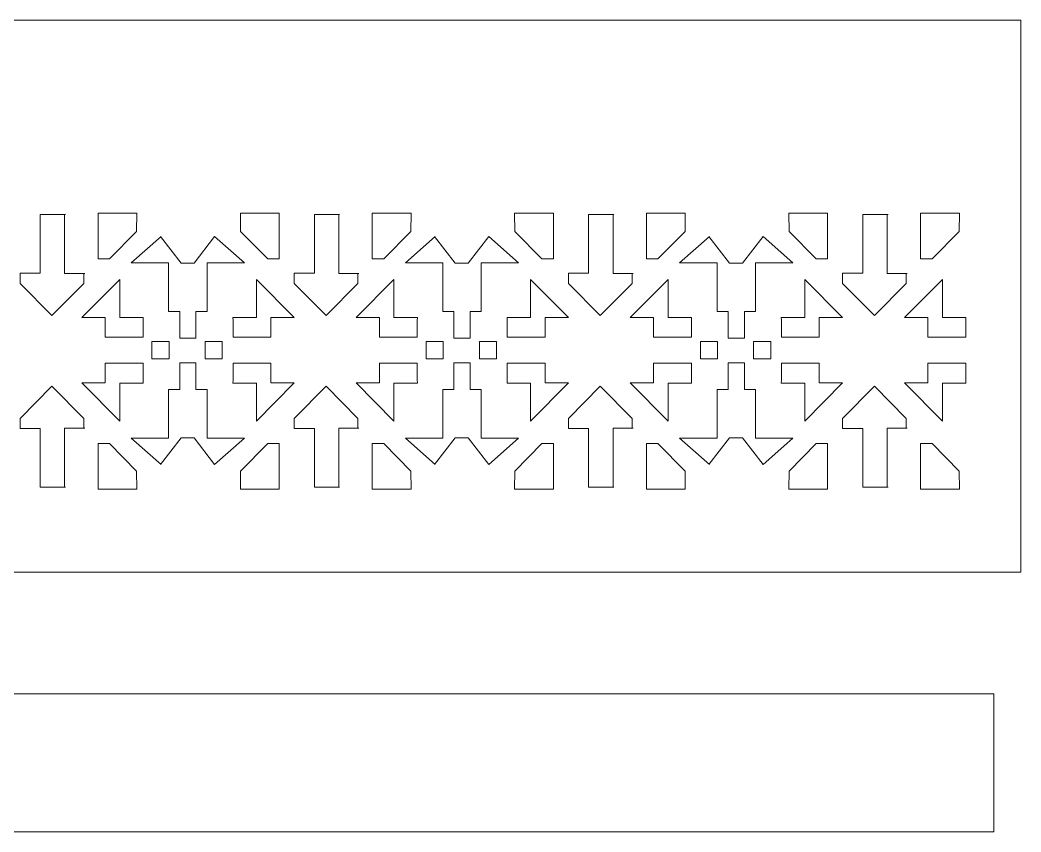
# Model space of a CAD drawing. Header units: millimetres. Extents: x -2078 to 426, y -513 to 2125.
# Drawn here: x -280.5 to 82.3, y 1830.7 to 2124.8 of the extents above; entities that cross this region are included whole.
import ezdxf

# ---------------------------------------------------------------- set-up
doc = ezdxf.new("R2010")
doc.units = ezdxf.units.MM
doc.header["$MEASUREMENT"] = 0
doc.layers.add('Katman 1', color=7, linetype='Continuous')

msp = doc.modelspace()

# ---------------------------------------------------------------- linework, layer by layer
at = {"layer": 'Katman 1', "color": 250, "lineweight": 20}
for points in [[(-1117.7285, 1924.8347), (82.2715, 1924.8347), (82.2715, 2124.8347), (-1117.7285, 2124.8347), (-1117.7285, 1924.8347)], [(-1027.5795, 1830.6776), (72.4205, 1830.6776), (72.4205, 1880.6776), (-1027.5795, 1880.6776), (-1027.5795, 1830.6776)]]:
    msp.add_lwpolyline(points, close=True, dxfattribs=at)
for points, knots in [([(-264.0412, 2054.333), (-264.0412, 2054.333), (-273.1925, 2054.333), (-273.1925, 2054.333), (-273.1925, 2054.333), (-273.1925, 2033.0753), (-273.1925, 2033.0753), (-273.1925, 2033.0753), (-280.4934, 2033.0753), (-280.4934, 2033.0753), (-280.4934, 2033.0753), (-280.4934, 2029.4342), (-280.4934, 2029.4342), (-280.4934, 2029.4342), (-268.9572, 2017.7718), (-268.9572, 2017.7718), (-268.9572, 2017.7718), (-257.4214, 2029.4342), (-257.4214, 2029.4342), (-257.4214, 2029.4342), (-257.4214, 2032.9769), (-257.4214, 2032.9769)], [0, 0, 0, 0, 0.14285714, 0.14285714, 0.14285714, 0.28571429, 0.28571429, 0.28571429, 0.42857143, 0.42857143, 0.42857143, 0.57142857, 0.57142857, 0.57142857, 0.71428571, 0.71428571, 0.71428571, 0.85714286, 0.85714286, 0.85714286, 1, 1, 1, 1]), ([(-264.3288, 2054.333), (-264.3288, 2054.333), (-264.3288, 2032.9769), (-264.3288, 2032.9769), (-264.3288, 2032.9769), (-257.0571, 2032.9769), (-257.0571, 2032.9769)], [0, 0, 0, 0, 0.5, 0.5, 0.5, 1, 1, 1, 1]), ([(-238.2433, 2048.2251), (-238.2433, 2048.2251), (-238.1697, 2054.8347), (-238.1697, 2054.8347), (-238.1697, 2054.8347), (-252.2245, 2054.8347), (-252.2245, 2054.8347), (-252.2245, 2054.8347), (-252.2245, 2038.2991), (-252.2245, 2038.2991), (-252.2245, 2038.2991), (-248.0618, 2038.2991), (-248.0618, 2038.2991), (-248.0618, 2038.2991), (-238.2433, 2048.2251), (-238.2433, 2048.2251)], [0, 0, 0, 0, 0.2, 0.2, 0.2, 0.4, 0.4, 0.4, 0.6, 0.6, 0.6, 0.8, 0.8, 0.8, 1, 1, 1, 1]), ([(-200.5492, 2048.2251), (-200.5492, 2048.2251), (-200.6228, 2054.8347), (-200.6228, 2054.8347), (-200.6228, 2054.8347), (-186.568, 2054.8347), (-186.568, 2054.8347), (-186.568, 2054.8347), (-186.568, 2038.2991), (-186.568, 2038.2991), (-186.568, 2038.2991), (-190.7306, 2038.2991), (-190.7306, 2038.2991), (-190.7306, 2038.2991), (-200.5492, 2048.2251), (-200.5492, 2048.2251)], [0, 0, 0, 0, 0.2, 0.2, 0.2, 0.4, 0.4, 0.4, 0.6, 0.6, 0.6, 0.8, 0.8, 0.8, 1, 1, 1, 1]), ([(-164.6644, 2054.333), (-164.6644, 2054.333), (-173.8157, 2054.333), (-173.8157, 2054.333), (-173.8157, 2054.333), (-173.8157, 2033.0753), (-173.8157, 2033.0753), (-173.8157, 2033.0753), (-181.1166, 2033.0753), (-181.1166, 2033.0753), (-181.1166, 2033.0753), (-181.1166, 2029.4342), (-181.1166, 2029.4342), (-181.1166, 2029.4342), (-169.5804, 2017.7718), (-169.5804, 2017.7718), (-169.5804, 2017.7718), (-158.0446, 2029.4342), (-158.0446, 2029.4342), (-158.0446, 2029.4342), (-158.0446, 2032.9769), (-158.0446, 2032.9769)], [0, 0, 0, 0, 0.14285714, 0.14285714, 0.14285714, 0.28571429, 0.28571429, 0.28571429, 0.42857143, 0.42857143, 0.42857143, 0.57142857, 0.57142857, 0.57142857, 0.71428571, 0.71428571, 0.71428571, 0.85714286, 0.85714286, 0.85714286, 1, 1, 1, 1]), ([(-164.9521, 2054.333), (-164.9521, 2054.333), (-164.9521, 2032.9769), (-164.9521, 2032.9769), (-164.9521, 2032.9769), (-157.6803, 2032.9769), (-157.6803, 2032.9769)], [0, 0, 0, 0, 0.5, 0.5, 0.5, 1, 1, 1, 1]), ([(-138.8665, 2048.2251), (-138.8665, 2048.2251), (-138.7929, 2054.8347), (-138.7929, 2054.8347), (-138.7929, 2054.8347), (-152.8477, 2054.8347), (-152.8477, 2054.8347), (-152.8477, 2054.8347), (-152.8477, 2038.2991), (-152.8477, 2038.2991), (-152.8477, 2038.2991), (-148.6851, 2038.2991), (-148.6851, 2038.2991), (-148.6851, 2038.2991), (-138.8665, 2048.2251), (-138.8665, 2048.2251)], [0, 0, 0, 0, 0.2, 0.2, 0.2, 0.4, 0.4, 0.4, 0.6, 0.6, 0.6, 0.8, 0.8, 0.8, 1, 1, 1, 1]), ([(-101.1724, 2048.2251), (-101.1724, 2048.2251), (-101.246, 2054.8347), (-101.246, 2054.8347), (-101.246, 2054.8347), (-87.1912, 2054.8347), (-87.1912, 2054.8347), (-87.1912, 2054.8347), (-87.1912, 2038.2991), (-87.1912, 2038.2991), (-87.1912, 2038.2991), (-91.3539, 2038.2991), (-91.3539, 2038.2991), (-91.3539, 2038.2991), (-101.1724, 2048.2251), (-101.1724, 2048.2251)], [0, 0, 0, 0, 0.2, 0.2, 0.2, 0.4, 0.4, 0.4, 0.6, 0.6, 0.6, 0.8, 0.8, 0.8, 1, 1, 1, 1]), ([(-65.2877, 2054.333), (-65.2877, 2054.333), (-74.439, 2054.333), (-74.439, 2054.333), (-74.439, 2054.333), (-74.439, 2033.0753), (-74.439, 2033.0753), (-74.439, 2033.0753), (-81.7399, 2033.0753), (-81.7399, 2033.0753), (-81.7399, 2033.0753), (-81.7399, 2029.4342), (-81.7399, 2029.4342), (-81.7399, 2029.4342), (-70.2037, 2017.7718), (-70.2037, 2017.7718), (-70.2037, 2017.7718), (-58.6679, 2029.4342), (-58.6679, 2029.4342), (-58.6679, 2029.4342), (-58.6679, 2032.9769), (-58.6679, 2032.9769)], [0, 0, 0, 0, 0.14285714, 0.14285714, 0.14285714, 0.28571429, 0.28571429, 0.28571429, 0.42857143, 0.42857143, 0.42857143, 0.57142857, 0.57142857, 0.57142857, 0.71428571, 0.71428571, 0.71428571, 0.85714286, 0.85714286, 0.85714286, 1, 1, 1, 1]), ([(-65.5753, 2054.333), (-65.5753, 2054.333), (-65.5753, 2032.9769), (-65.5753, 2032.9769), (-65.5753, 2032.9769), (-58.3035, 2032.9769), (-58.3035, 2032.9769)], [0, 0, 0, 0, 0.5, 0.5, 0.5, 1, 1, 1, 1]), ([(-39.4897, 2048.2251), (-39.4897, 2048.2251), (-39.4161, 2054.8347), (-39.4161, 2054.8347), (-39.4161, 2054.8347), (-53.4709, 2054.8347), (-53.4709, 2054.8347), (-53.4709, 2054.8347), (-53.4709, 2038.2991), (-53.4709, 2038.2991), (-53.4709, 2038.2991), (-49.3083, 2038.2991), (-49.3083, 2038.2991), (-49.3083, 2038.2991), (-39.4897, 2048.2251), (-39.4897, 2048.2251)], [0, 0, 0, 0, 0.2, 0.2, 0.2, 0.4, 0.4, 0.4, 0.6, 0.6, 0.6, 0.8, 0.8, 0.8, 1, 1, 1, 1]), ([(-1.7957, 2048.2251), (-1.7957, 2048.2251), (-1.8693, 2054.8347), (-1.8693, 2054.8347), (-1.8693, 2054.8347), (12.1856, 2054.8347), (12.1856, 2054.8347), (12.1856, 2054.8347), (12.1856, 2038.2991), (12.1856, 2038.2991), (12.1856, 2038.2991), (8.0229, 2038.2991), (8.0229, 2038.2991), (8.0229, 2038.2991), (-1.7957, 2048.2251), (-1.7957, 2048.2251)], [0, 0, 0, 0, 0.2, 0.2, 0.2, 0.4, 0.4, 0.4, 0.6, 0.6, 0.6, 0.8, 0.8, 0.8, 1, 1, 1, 1]), ([(34.0891, 2054.333), (34.0891, 2054.333), (24.9378, 2054.333), (24.9378, 2054.333), (24.9378, 2054.333), (24.9378, 2033.0753), (24.9378, 2033.0753), (24.9378, 2033.0753), (17.6369, 2033.0753), (17.6369, 2033.0753), (17.6369, 2033.0753), (17.6369, 2029.4342), (17.6369, 2029.4342), (17.6369, 2029.4342), (29.1731, 2017.7718), (29.1731, 2017.7718), (29.1731, 2017.7718), (40.7089, 2029.4342), (40.7089, 2029.4342), (40.7089, 2029.4342), (40.7089, 2032.9769), (40.7089, 2032.9769)], [0, 0, 0, 0, 0.14285714, 0.14285714, 0.14285714, 0.28571429, 0.28571429, 0.28571429, 0.42857143, 0.42857143, 0.42857143, 0.57142857, 0.57142857, 0.57142857, 0.71428571, 0.71428571, 0.71428571, 0.85714286, 0.85714286, 0.85714286, 1, 1, 1, 1]), ([(33.8015, 2054.333), (33.8015, 2054.333), (33.8015, 2032.9769), (33.8015, 2032.9769), (33.8015, 2032.9769), (41.0732, 2032.9769), (41.0732, 2032.9769)], [0, 0, 0, 0, 0.5, 0.5, 0.5, 1, 1, 1, 1]), ([(59.8871, 2048.2251), (59.8871, 2048.2251), (59.9607, 2054.8347), (59.9607, 2054.8347), (59.9607, 2054.8347), (45.9058, 2054.8347), (45.9058, 2054.8347), (45.9058, 2054.8347), (45.9058, 2038.2991), (45.9058, 2038.2991), (45.9058, 2038.2991), (50.0685, 2038.2991), (50.0685, 2038.2991), (50.0685, 2038.2991), (59.8871, 2048.2251), (59.8871, 2048.2251)], [0, 0, 0, 0, 0.2, 0.2, 0.2, 0.4, 0.4, 0.4, 0.6, 0.6, 0.6, 0.8, 0.8, 0.8, 1, 1, 1, 1]), ([(-216.7346, 2009.6099), (-216.7346, 2009.6099), (-222.5996, 2009.6099), (-222.5996, 2009.6099), (-222.5996, 2009.6099), (-222.5996, 2019.1993), (-222.5996, 2019.1993), (-222.5996, 2019.1993), (-226.6397, 2019.1993), (-226.6397, 2019.1993), (-226.6397, 2019.1993), (-226.6397, 2036.8154), (-226.6397, 2036.8154), (-226.6397, 2036.8154), (-240.1812, 2036.8154), (-240.1812, 2036.8154), (-240.1812, 2036.8154), (-229.3616, 2046.4025), (-229.3616, 2046.4025)], [0, 0, 0, 0, 0.16666667, 0.16666667, 0.16666667, 0.33333333, 0.33333333, 0.33333333, 0.5, 0.5, 0.5, 0.66666667, 0.66666667, 0.66666667, 0.83333333, 0.83333333, 0.83333333, 1, 1, 1, 1]), ([(-209.9725, 2046.4025), (-209.9725, 2046.4025), (-217.4372, 2036.6911), (-217.4372, 2036.6911), (-217.4372, 2036.6911), (-222.1468, 2036.6911), (-222.1468, 2036.6911)], [0, 0, 0, 0, 0.5, 0.5, 0.5, 1, 1, 1, 1]), ([(-209.9725, 2046.4025), (-209.9725, 2046.4025), (-199.1533, 2036.8154), (-199.1533, 2036.8154), (-199.1533, 2036.8154), (-212.6948, 2036.8154), (-212.6948, 2036.8154), (-212.6948, 2036.8154), (-212.6948, 2019.1993), (-212.6948, 2019.1993), (-212.6948, 2019.1993), (-216.7346, 2019.1993), (-216.7346, 2019.1993), (-216.7346, 2019.1993), (-216.7346, 2009.6099), (-216.7346, 2009.6099)], [0, 0, 0, 0, 0.2, 0.2, 0.2, 0.4, 0.4, 0.4, 0.6, 0.6, 0.6, 0.8, 0.8, 0.8, 1, 1, 1, 1]), ([(-117.3578, 2009.6099), (-117.3578, 2009.6099), (-123.2228, 2009.6099), (-123.2228, 2009.6099), (-123.2228, 2009.6099), (-123.2228, 2019.1993), (-123.2228, 2019.1993), (-123.2228, 2019.1993), (-127.263, 2019.1993), (-127.263, 2019.1993), (-127.263, 2019.1993), (-127.263, 2036.8154), (-127.263, 2036.8154), (-127.263, 2036.8154), (-140.8044, 2036.8154), (-140.8044, 2036.8154), (-140.8044, 2036.8154), (-129.9848, 2046.4025), (-129.9848, 2046.4025)], [0, 0, 0, 0, 0.16666667, 0.16666667, 0.16666667, 0.33333333, 0.33333333, 0.33333333, 0.5, 0.5, 0.5, 0.66666667, 0.66666667, 0.66666667, 0.83333333, 0.83333333, 0.83333333, 1, 1, 1, 1]), ([(-110.5957, 2046.4025), (-110.5957, 2046.4025), (-118.0604, 2036.6911), (-118.0604, 2036.6911), (-118.0604, 2036.6911), (-122.7701, 2036.6911), (-122.7701, 2036.6911)], [0, 0, 0, 0, 0.5, 0.5, 0.5, 1, 1, 1, 1]), ([(-110.5957, 2046.4025), (-110.5957, 2046.4025), (-99.7765, 2036.8154), (-99.7765, 2036.8154), (-99.7765, 2036.8154), (-113.3181, 2036.8154), (-113.3181, 2036.8154), (-113.3181, 2036.8154), (-113.3181, 2019.1993), (-113.3181, 2019.1993), (-113.3181, 2019.1993), (-117.3578, 2019.1993), (-117.3578, 2019.1993), (-117.3578, 2019.1993), (-117.3578, 2009.6099), (-117.3578, 2009.6099)], [0, 0, 0, 0, 0.2, 0.2, 0.2, 0.4, 0.4, 0.4, 0.6, 0.6, 0.6, 0.8, 0.8, 0.8, 1, 1, 1, 1]), ([(-17.981, 2009.6099), (-17.981, 2009.6099), (-23.846, 2009.6099), (-23.846, 2009.6099), (-23.846, 2009.6099), (-23.846, 2019.1993), (-23.846, 2019.1993), (-23.846, 2019.1993), (-27.8862, 2019.1993), (-27.8862, 2019.1993), (-27.8862, 2019.1993), (-27.8862, 2036.8154), (-27.8862, 2036.8154), (-27.8862, 2036.8154), (-41.4276, 2036.8154), (-41.4276, 2036.8154), (-41.4276, 2036.8154), (-30.608, 2046.4025), (-30.608, 2046.4025)], [0, 0, 0, 0, 0.16666667, 0.16666667, 0.16666667, 0.33333333, 0.33333333, 0.33333333, 0.5, 0.5, 0.5, 0.66666667, 0.66666667, 0.66666667, 0.83333333, 0.83333333, 0.83333333, 1, 1, 1, 1]), ([(-11.219, 2046.4025), (-11.219, 2046.4025), (-18.6836, 2036.6911), (-18.6836, 2036.6911), (-18.6836, 2036.6911), (-23.3933, 2036.6911), (-23.3933, 2036.6911)], [0, 0, 0, 0, 0.5, 0.5, 0.5, 1, 1, 1, 1]), ([(-11.219, 2046.4025), (-11.219, 2046.4025), (-0.3998, 2036.8154), (-0.3998, 2036.8154), (-0.3998, 2036.8154), (-13.9413, 2036.8154), (-13.9413, 2036.8154), (-13.9413, 2036.8154), (-13.9413, 2019.1993), (-13.9413, 2019.1993), (-13.9413, 2019.1993), (-17.981, 2019.1993), (-17.981, 2019.1993), (-17.981, 2019.1993), (-17.981, 2009.6099), (-17.981, 2009.6099)], [0, 0, 0, 0, 0.2, 0.2, 0.2, 0.4, 0.4, 0.4, 0.6, 0.6, 0.6, 0.8, 0.8, 0.8, 1, 1, 1, 1]), ([(-235.8996, 2015.9351), (-235.8996, 2015.9351), (-235.8589, 2017.1086), (-235.8589, 2017.1086), (-235.8589, 2017.1086), (-244.352, 2017.1086), (-244.352, 2017.1086), (-244.352, 2017.1086), (-244.352, 2030.8853), (-244.352, 2030.8853), (-244.352, 2030.8853), (-258.0796, 2017.007), (-258.0796, 2017.007), (-258.0796, 2017.007), (-249.6319, 2017.007), (-249.6319, 2017.007), (-249.6319, 2017.007), (-249.6319, 2009.9247), (-249.6319, 2009.9247), (-249.6319, 2009.9247), (-235.8996, 2009.9247), (-235.8996, 2009.9247), (-235.8996, 2009.9247), (-235.8996, 2015.9351), (-235.8996, 2015.9351)], [0, 0, 0, 0, 0.125, 0.125, 0.125, 0.25, 0.25, 0.25, 0.375, 0.375, 0.375, 0.5, 0.5, 0.5, 0.625, 0.625, 0.625, 0.75, 0.75, 0.75, 0.875, 0.875, 0.875, 1, 1, 1, 1]), ([(-203.2967, 2015.9351), (-203.2967, 2015.9351), (-203.3375, 2017.1086), (-203.3375, 2017.1086), (-203.3375, 2017.1086), (-194.8444, 2017.1086), (-194.8444, 2017.1086), (-194.8444, 2017.1086), (-194.8444, 2030.8853), (-194.8444, 2030.8853), (-194.8444, 2030.8853), (-181.1167, 2017.007), (-181.1167, 2017.007), (-181.1167, 2017.007), (-189.5645, 2017.007), (-189.5645, 2017.007), (-189.5645, 2017.007), (-189.5645, 2009.9247), (-189.5645, 2009.9247), (-189.5645, 2009.9247), (-203.2967, 2009.9247), (-203.2967, 2009.9247), (-203.2967, 2009.9247), (-203.2967, 2015.9351), (-203.2967, 2015.9351)], [0, 0, 0, 0, 0.125, 0.125, 0.125, 0.25, 0.25, 0.25, 0.375, 0.375, 0.375, 0.5, 0.5, 0.5, 0.625, 0.625, 0.625, 0.75, 0.75, 0.75, 0.875, 0.875, 0.875, 1, 1, 1, 1]), ([(-136.5229, 2015.9351), (-136.5229, 2015.9351), (-136.4821, 2017.1086), (-136.4821, 2017.1086), (-136.4821, 2017.1086), (-144.9752, 2017.1086), (-144.9752, 2017.1086), (-144.9752, 2017.1086), (-144.9752, 2030.8853), (-144.9752, 2030.8853), (-144.9752, 2030.8853), (-158.7029, 2017.007), (-158.7029, 2017.007), (-158.7029, 2017.007), (-150.2551, 2017.007), (-150.2551, 2017.007), (-150.2551, 2017.007), (-150.2551, 2009.9247), (-150.2551, 2009.9247), (-150.2551, 2009.9247), (-136.5229, 2009.9247), (-136.5229, 2009.9247), (-136.5229, 2009.9247), (-136.5229, 2015.9351), (-136.5229, 2015.9351)], [0, 0, 0, 0, 0.125, 0.125, 0.125, 0.25, 0.25, 0.25, 0.375, 0.375, 0.375, 0.5, 0.5, 0.5, 0.625, 0.625, 0.625, 0.75, 0.75, 0.75, 0.875, 0.875, 0.875, 1, 1, 1, 1]), ([(-103.9199, 2015.9351), (-103.9199, 2015.9351), (-103.9608, 2017.1086), (-103.9608, 2017.1086), (-103.9608, 2017.1086), (-95.4676, 2017.1086), (-95.4676, 2017.1086), (-95.4676, 2017.1086), (-95.4676, 2030.8853), (-95.4676, 2030.8853), (-95.4676, 2030.8853), (-81.7399, 2017.007), (-81.7399, 2017.007), (-81.7399, 2017.007), (-90.1877, 2017.007), (-90.1877, 2017.007), (-90.1877, 2017.007), (-90.1877, 2009.9247), (-90.1877, 2009.9247), (-90.1877, 2009.9247), (-103.9199, 2009.9247), (-103.9199, 2009.9247), (-103.9199, 2009.9247), (-103.9199, 2015.9351), (-103.9199, 2015.9351)], [0, 0, 0, 0, 0.125, 0.125, 0.125, 0.25, 0.25, 0.25, 0.375, 0.375, 0.375, 0.5, 0.5, 0.5, 0.625, 0.625, 0.625, 0.75, 0.75, 0.75, 0.875, 0.875, 0.875, 1, 1, 1, 1]), ([(-37.1461, 2015.9351), (-37.1461, 2015.9351), (-37.1053, 2017.1086), (-37.1053, 2017.1086), (-37.1053, 2017.1086), (-45.5984, 2017.1086), (-45.5984, 2017.1086), (-45.5984, 2017.1086), (-45.5984, 2030.8853), (-45.5984, 2030.8853), (-45.5984, 2030.8853), (-59.3261, 2017.007), (-59.3261, 2017.007), (-59.3261, 2017.007), (-50.8783, 2017.007), (-50.8783, 2017.007), (-50.8783, 2017.007), (-50.8783, 2009.9247), (-50.8783, 2009.9247), (-50.8783, 2009.9247), (-37.1461, 2009.9247), (-37.1461, 2009.9247), (-37.1461, 2009.9247), (-37.1461, 2015.9351), (-37.1461, 2015.9351)], [0, 0, 0, 0, 0.125, 0.125, 0.125, 0.25, 0.25, 0.25, 0.375, 0.375, 0.375, 0.5, 0.5, 0.5, 0.625, 0.625, 0.625, 0.75, 0.75, 0.75, 0.875, 0.875, 0.875, 1, 1, 1, 1]), ([(-4.5431, 2015.9351), (-4.5431, 2015.9351), (-4.584, 2017.1086), (-4.584, 2017.1086), (-4.584, 2017.1086), (3.9092, 2017.1086), (3.9092, 2017.1086), (3.9092, 2017.1086), (3.9092, 2030.8853), (3.9092, 2030.8853), (3.9092, 2030.8853), (17.6369, 2017.007), (17.6369, 2017.007), (17.6369, 2017.007), (9.1891, 2017.007), (9.1891, 2017.007), (9.1891, 2017.007), (9.1891, 2009.9247), (9.1891, 2009.9247), (9.1891, 2009.9247), (-4.5431, 2009.9247), (-4.5431, 2009.9247), (-4.5431, 2009.9247), (-4.5431, 2015.9351), (-4.5431, 2015.9351)], [0, 0, 0, 0, 0.125, 0.125, 0.125, 0.25, 0.25, 0.25, 0.375, 0.375, 0.375, 0.5, 0.5, 0.5, 0.625, 0.625, 0.625, 0.75, 0.75, 0.75, 0.875, 0.875, 0.875, 1, 1, 1, 1]), ([(62.2307, 2015.9351), (62.2307, 2015.9351), (62.2715, 2017.1086), (62.2715, 2017.1086), (62.2715, 2017.1086), (53.7784, 2017.1086), (53.7784, 2017.1086), (53.7784, 2017.1086), (53.7784, 2030.8853), (53.7784, 2030.8853), (53.7784, 2030.8853), (40.0507, 2017.007), (40.0507, 2017.007), (40.0507, 2017.007), (48.4985, 2017.007), (48.4985, 2017.007), (48.4985, 2017.007), (48.4985, 2009.9247), (48.4985, 2009.9247), (48.4985, 2009.9247), (62.2307, 2009.9247), (62.2307, 2009.9247), (62.2307, 2009.9247), (62.2307, 2015.9351), (62.2307, 2015.9351)], [0, 0, 0, 0, 0.125, 0.125, 0.125, 0.25, 0.25, 0.25, 0.375, 0.375, 0.375, 0.5, 0.5, 0.5, 0.625, 0.625, 0.625, 0.75, 0.75, 0.75, 0.875, 0.875, 0.875, 1, 1, 1, 1]), ([(-226.4683, 2002.0863), (-226.4683, 2002.0863), (-226.4683, 2008.3747), (-226.4683, 2008.3747), (-226.4683, 2008.3747), (-232.6887, 2008.3747), (-232.6887, 2008.3747), (-232.6887, 2008.3747), (-232.6887, 2002.0863), (-232.6887, 2002.0863), (-232.6887, 2002.0863), (-226.4683, 2002.0863), (-226.4683, 2002.0863)], [0, 0, 0, 0, 0.25, 0.25, 0.25, 0.5, 0.5, 0.5, 0.75, 0.75, 0.75, 1, 1, 1, 1]), ([(-207.174, 2002.0863), (-207.174, 2002.0863), (-207.174, 2008.3747), (-207.174, 2008.3747), (-207.174, 2008.3747), (-213.3944, 2008.3747), (-213.3944, 2008.3747), (-213.3944, 2008.3747), (-213.3944, 2002.0863), (-213.3944, 2002.0863), (-213.3944, 2002.0863), (-207.174, 2002.0863), (-207.174, 2002.0863)], [0, 0, 0, 0, 0.25, 0.25, 0.25, 0.5, 0.5, 0.5, 0.75, 0.75, 0.75, 1, 1, 1, 1]), ([(-127.0916, 2002.0863), (-127.0916, 2002.0863), (-127.0916, 2008.3747), (-127.0916, 2008.3747), (-127.0916, 2008.3747), (-133.3119, 2008.3747), (-133.3119, 2008.3747), (-133.3119, 2008.3747), (-133.3119, 2002.0863), (-133.3119, 2002.0863), (-133.3119, 2002.0863), (-127.0916, 2002.0863), (-127.0916, 2002.0863)], [0, 0, 0, 0, 0.25, 0.25, 0.25, 0.5, 0.5, 0.5, 0.75, 0.75, 0.75, 1, 1, 1, 1]), ([(-107.7972, 2002.0863), (-107.7972, 2002.0863), (-107.7972, 2008.3747), (-107.7972, 2008.3747), (-107.7972, 2008.3747), (-114.0176, 2008.3747), (-114.0176, 2008.3747), (-114.0176, 2008.3747), (-114.0176, 2002.0863), (-114.0176, 2002.0863), (-114.0176, 2002.0863), (-107.7972, 2002.0863), (-107.7972, 2002.0863)], [0, 0, 0, 0, 0.25, 0.25, 0.25, 0.5, 0.5, 0.5, 0.75, 0.75, 0.75, 1, 1, 1, 1]), ([(-27.7148, 2002.0863), (-27.7148, 2002.0863), (-27.7148, 2008.3747), (-27.7148, 2008.3747), (-27.7148, 2008.3747), (-33.9352, 2008.3747), (-33.9352, 2008.3747), (-33.9352, 2008.3747), (-33.9352, 2002.0863), (-33.9352, 2002.0863), (-33.9352, 2002.0863), (-27.7148, 2002.0863), (-27.7148, 2002.0863)], [0, 0, 0, 0, 0.25, 0.25, 0.25, 0.5, 0.5, 0.5, 0.75, 0.75, 0.75, 1, 1, 1, 1]), ([(-8.4204, 2002.0863), (-8.4204, 2002.0863), (-8.4204, 2008.3747), (-8.4204, 2008.3747), (-8.4204, 2008.3747), (-14.6408, 2008.3747), (-14.6408, 2008.3747), (-14.6408, 2008.3747), (-14.6408, 2002.0863), (-14.6408, 2002.0863), (-14.6408, 2002.0863), (-8.4204, 2002.0863), (-8.4204, 2002.0863)], [0, 0, 0, 0, 0.25, 0.25, 0.25, 0.5, 0.5, 0.5, 0.75, 0.75, 0.75, 1, 1, 1, 1]), ([(-235.8996, 1994.4828), (-235.8996, 1994.4828), (-235.8589, 1993.3093), (-235.8589, 1993.3093), (-235.8589, 1993.3093), (-244.352, 1993.3093), (-244.352, 1993.3093), (-244.352, 1993.3093), (-244.352, 1979.5326), (-244.352, 1979.5326), (-244.352, 1979.5326), (-258.0796, 1993.4109), (-258.0796, 1993.4109), (-258.0796, 1993.4109), (-249.6319, 1993.4109), (-249.6319, 1993.4109), (-249.6319, 1993.4109), (-249.6319, 2000.4932), (-249.6319, 2000.4932), (-249.6319, 2000.4932), (-235.8996, 2000.4932), (-235.8996, 2000.4932), (-235.8996, 2000.4932), (-235.8996, 1994.4828), (-235.8996, 1994.4828)], [0, 0, 0, 0, 0.125, 0.125, 0.125, 0.25, 0.25, 0.25, 0.375, 0.375, 0.375, 0.5, 0.5, 0.5, 0.625, 0.625, 0.625, 0.75, 0.75, 0.75, 0.875, 0.875, 0.875, 1, 1, 1, 1]), ([(-216.7346, 2000.5875), (-216.7346, 2000.5875), (-222.5996, 2000.5875), (-222.5996, 2000.5875), (-222.5996, 2000.5875), (-222.5996, 1990.9982), (-222.5996, 1990.9982), (-222.5996, 1990.9982), (-226.6397, 1990.9982), (-226.6397, 1990.9982), (-226.6397, 1990.9982), (-226.6397, 1973.3821), (-226.6397, 1973.3821), (-226.6397, 1973.3821), (-240.1812, 1973.3821), (-240.1812, 1973.3821), (-240.1812, 1973.3821), (-229.3616, 1963.795), (-229.3616, 1963.795)], [0, 0, 0, 0, 0.16666667, 0.16666667, 0.16666667, 0.33333333, 0.33333333, 0.33333333, 0.5, 0.5, 0.5, 0.66666667, 0.66666667, 0.66666667, 0.83333333, 0.83333333, 0.83333333, 1, 1, 1, 1]), ([(-209.9725, 1963.795), (-209.9725, 1963.795), (-199.1533, 1973.3821), (-199.1533, 1973.3821), (-199.1533, 1973.3821), (-212.6948, 1973.3821), (-212.6948, 1973.3821), (-212.6948, 1973.3821), (-212.6948, 1990.9982), (-212.6948, 1990.9982), (-212.6948, 1990.9982), (-216.7346, 1990.9982), (-216.7346, 1990.9982), (-216.7346, 1990.9982), (-216.7346, 2000.5875), (-216.7346, 2000.5875)], [0, 0, 0, 0, 0.2, 0.2, 0.2, 0.4, 0.4, 0.4, 0.6, 0.6, 0.6, 0.8, 0.8, 0.8, 1, 1, 1, 1]), ([(-203.2967, 1994.4828), (-203.2967, 1994.4828), (-203.3375, 1993.3093), (-203.3375, 1993.3093), (-203.3375, 1993.3093), (-194.8444, 1993.3093), (-194.8444, 1993.3093), (-194.8444, 1993.3093), (-194.8444, 1979.5326), (-194.8444, 1979.5326), (-194.8444, 1979.5326), (-181.1167, 1993.4109), (-181.1167, 1993.4109), (-181.1167, 1993.4109), (-189.5645, 1993.4109), (-189.5645, 1993.4109), (-189.5645, 1993.4109), (-189.5645, 2000.4932), (-189.5645, 2000.4932), (-189.5645, 2000.4932), (-203.2967, 2000.4932), (-203.2967, 2000.4932), (-203.2967, 2000.4932), (-203.2967, 1994.4828), (-203.2967, 1994.4828)], [0, 0, 0, 0, 0.125, 0.125, 0.125, 0.25, 0.25, 0.25, 0.375, 0.375, 0.375, 0.5, 0.5, 0.5, 0.625, 0.625, 0.625, 0.75, 0.75, 0.75, 0.875, 0.875, 0.875, 1, 1, 1, 1]), ([(-136.5229, 1994.4828), (-136.5229, 1994.4828), (-136.4821, 1993.3093), (-136.4821, 1993.3093), (-136.4821, 1993.3093), (-144.9752, 1993.3093), (-144.9752, 1993.3093), (-144.9752, 1993.3093), (-144.9752, 1979.5326), (-144.9752, 1979.5326), (-144.9752, 1979.5326), (-158.7029, 1993.4109), (-158.7029, 1993.4109), (-158.7029, 1993.4109), (-150.2551, 1993.4109), (-150.2551, 1993.4109), (-150.2551, 1993.4109), (-150.2551, 2000.4932), (-150.2551, 2000.4932), (-150.2551, 2000.4932), (-136.5229, 2000.4932), (-136.5229, 2000.4932), (-136.5229, 2000.4932), (-136.5229, 1994.4828), (-136.5229, 1994.4828)], [0, 0, 0, 0, 0.125, 0.125, 0.125, 0.25, 0.25, 0.25, 0.375, 0.375, 0.375, 0.5, 0.5, 0.5, 0.625, 0.625, 0.625, 0.75, 0.75, 0.75, 0.875, 0.875, 0.875, 1, 1, 1, 1]), ([(-117.3578, 2000.5875), (-117.3578, 2000.5875), (-123.2228, 2000.5875), (-123.2228, 2000.5875), (-123.2228, 2000.5875), (-123.2228, 1990.9982), (-123.2228, 1990.9982), (-123.2228, 1990.9982), (-127.263, 1990.9982), (-127.263, 1990.9982), (-127.263, 1990.9982), (-127.263, 1973.3821), (-127.263, 1973.3821), (-127.263, 1973.3821), (-140.8044, 1973.3821), (-140.8044, 1973.3821), (-140.8044, 1973.3821), (-129.9848, 1963.795), (-129.9848, 1963.795)], [0, 0, 0, 0, 0.16666667, 0.16666667, 0.16666667, 0.33333333, 0.33333333, 0.33333333, 0.5, 0.5, 0.5, 0.66666667, 0.66666667, 0.66666667, 0.83333333, 0.83333333, 0.83333333, 1, 1, 1, 1]), ([(-110.5957, 1963.795), (-110.5957, 1963.795), (-99.7765, 1973.3821), (-99.7765, 1973.3821), (-99.7765, 1973.3821), (-113.3181, 1973.3821), (-113.3181, 1973.3821), (-113.3181, 1973.3821), (-113.3181, 1990.9982), (-113.3181, 1990.9982), (-113.3181, 1990.9982), (-117.3578, 1990.9982), (-117.3578, 1990.9982), (-117.3578, 1990.9982), (-117.3578, 2000.5875), (-117.3578, 2000.5875)], [0, 0, 0, 0, 0.2, 0.2, 0.2, 0.4, 0.4, 0.4, 0.6, 0.6, 0.6, 0.8, 0.8, 0.8, 1, 1, 1, 1]), ([(-103.9199, 1994.4828), (-103.9199, 1994.4828), (-103.9608, 1993.3093), (-103.9608, 1993.3093), (-103.9608, 1993.3093), (-95.4676, 1993.3093), (-95.4676, 1993.3093), (-95.4676, 1993.3093), (-95.4676, 1979.5326), (-95.4676, 1979.5326), (-95.4676, 1979.5326), (-81.7399, 1993.4109), (-81.7399, 1993.4109), (-81.7399, 1993.4109), (-90.1877, 1993.4109), (-90.1877, 1993.4109), (-90.1877, 1993.4109), (-90.1877, 2000.4932), (-90.1877, 2000.4932), (-90.1877, 2000.4932), (-103.9199, 2000.4932), (-103.9199, 2000.4932), (-103.9199, 2000.4932), (-103.9199, 1994.4828), (-103.9199, 1994.4828)], [0, 0, 0, 0, 0.125, 0.125, 0.125, 0.25, 0.25, 0.25, 0.375, 0.375, 0.375, 0.5, 0.5, 0.5, 0.625, 0.625, 0.625, 0.75, 0.75, 0.75, 0.875, 0.875, 0.875, 1, 1, 1, 1]), ([(-37.1461, 1994.4828), (-37.1461, 1994.4828), (-37.1053, 1993.3093), (-37.1053, 1993.3093), (-37.1053, 1993.3093), (-45.5984, 1993.3093), (-45.5984, 1993.3093), (-45.5984, 1993.3093), (-45.5984, 1979.5326), (-45.5984, 1979.5326), (-45.5984, 1979.5326), (-59.3261, 1993.4109), (-59.3261, 1993.4109), (-59.3261, 1993.4109), (-50.8783, 1993.4109), (-50.8783, 1993.4109), (-50.8783, 1993.4109), (-50.8783, 2000.4932), (-50.8783, 2000.4932), (-50.8783, 2000.4932), (-37.1461, 2000.4932), (-37.1461, 2000.4932), (-37.1461, 2000.4932), (-37.1461, 1994.4828), (-37.1461, 1994.4828)], [0, 0, 0, 0, 0.125, 0.125, 0.125, 0.25, 0.25, 0.25, 0.375, 0.375, 0.375, 0.5, 0.5, 0.5, 0.625, 0.625, 0.625, 0.75, 0.75, 0.75, 0.875, 0.875, 0.875, 1, 1, 1, 1]), ([(-17.981, 2000.5875), (-17.981, 2000.5875), (-23.846, 2000.5875), (-23.846, 2000.5875), (-23.846, 2000.5875), (-23.846, 1990.9982), (-23.846, 1990.9982), (-23.846, 1990.9982), (-27.8862, 1990.9982), (-27.8862, 1990.9982), (-27.8862, 1990.9982), (-27.8862, 1973.3821), (-27.8862, 1973.3821), (-27.8862, 1973.3821), (-41.4276, 1973.3821), (-41.4276, 1973.3821), (-41.4276, 1973.3821), (-30.608, 1963.795), (-30.608, 1963.795)], [0, 0, 0, 0, 0.16666667, 0.16666667, 0.16666667, 0.33333333, 0.33333333, 0.33333333, 0.5, 0.5, 0.5, 0.66666667, 0.66666667, 0.66666667, 0.83333333, 0.83333333, 0.83333333, 1, 1, 1, 1]), ([(-11.219, 1963.795), (-11.219, 1963.795), (-0.3998, 1973.3821), (-0.3998, 1973.3821), (-0.3998, 1973.3821), (-13.9413, 1973.3821), (-13.9413, 1973.3821), (-13.9413, 1973.3821), (-13.9413, 1990.9982), (-13.9413, 1990.9982), (-13.9413, 1990.9982), (-17.981, 1990.9982), (-17.981, 1990.9982), (-17.981, 1990.9982), (-17.981, 2000.5875), (-17.981, 2000.5875)], [0, 0, 0, 0, 0.2, 0.2, 0.2, 0.4, 0.4, 0.4, 0.6, 0.6, 0.6, 0.8, 0.8, 0.8, 1, 1, 1, 1]), ([(-4.5431, 1994.4828), (-4.5431, 1994.4828), (-4.584, 1993.3093), (-4.584, 1993.3093), (-4.584, 1993.3093), (3.9092, 1993.3093), (3.9092, 1993.3093), (3.9092, 1993.3093), (3.9092, 1979.5326), (3.9092, 1979.5326), (3.9092, 1979.5326), (17.6369, 1993.4109), (17.6369, 1993.4109), (17.6369, 1993.4109), (9.1891, 1993.4109), (9.1891, 1993.4109), (9.1891, 1993.4109), (9.1891, 2000.4932), (9.1891, 2000.4932), (9.1891, 2000.4932), (-4.5431, 2000.4932), (-4.5431, 2000.4932), (-4.5431, 2000.4932), (-4.5431, 1994.4828), (-4.5431, 1994.4828)], [0, 0, 0, 0, 0.125, 0.125, 0.125, 0.25, 0.25, 0.25, 0.375, 0.375, 0.375, 0.5, 0.5, 0.5, 0.625, 0.625, 0.625, 0.75, 0.75, 0.75, 0.875, 0.875, 0.875, 1, 1, 1, 1]), ([(62.2307, 1994.4828), (62.2307, 1994.4828), (62.2715, 1993.3093), (62.2715, 1993.3093), (62.2715, 1993.3093), (53.7784, 1993.3093), (53.7784, 1993.3093), (53.7784, 1993.3093), (53.7784, 1979.5326), (53.7784, 1979.5326), (53.7784, 1979.5326), (40.0507, 1993.4109), (40.0507, 1993.4109), (40.0507, 1993.4109), (48.4985, 1993.4109), (48.4985, 1993.4109), (48.4985, 1993.4109), (48.4985, 2000.4932), (48.4985, 2000.4932), (48.4985, 2000.4932), (62.2307, 2000.4932), (62.2307, 2000.4932), (62.2307, 2000.4932), (62.2307, 1994.4828), (62.2307, 1994.4828)], [0, 0, 0, 0, 0.125, 0.125, 0.125, 0.25, 0.25, 0.25, 0.375, 0.375, 0.375, 0.5, 0.5, 0.5, 0.625, 0.625, 0.625, 0.75, 0.75, 0.75, 0.875, 0.875, 0.875, 1, 1, 1, 1]), ([(-264.0412, 1955.6267), (-264.0412, 1955.6267), (-273.1925, 1955.6267), (-273.1925, 1955.6267), (-273.1925, 1955.6267), (-273.1925, 1976.8844), (-273.1925, 1976.8844), (-273.1925, 1976.8844), (-280.4934, 1976.8844), (-280.4934, 1976.8844), (-280.4934, 1976.8844), (-280.4934, 1980.5256), (-280.4934, 1980.5256), (-280.4934, 1980.5256), (-268.9572, 1992.188), (-268.9572, 1992.188), (-268.9572, 1992.188), (-257.4214, 1980.5256), (-257.4214, 1980.5256), (-257.4214, 1980.5256), (-257.4214, 1976.9828), (-257.4214, 1976.9828)], [0, 0, 0, 0, 0.14285714, 0.14285714, 0.14285714, 0.28571429, 0.28571429, 0.28571429, 0.42857143, 0.42857143, 0.42857143, 0.57142857, 0.57142857, 0.57142857, 0.71428571, 0.71428571, 0.71428571, 0.85714286, 0.85714286, 0.85714286, 1, 1, 1, 1]), ([(-164.6644, 1955.6267), (-164.6644, 1955.6267), (-173.8157, 1955.6267), (-173.8157, 1955.6267), (-173.8157, 1955.6267), (-173.8157, 1976.8844), (-173.8157, 1976.8844), (-173.8157, 1976.8844), (-181.1166, 1976.8844), (-181.1166, 1976.8844), (-181.1166, 1976.8844), (-181.1166, 1980.5256), (-181.1166, 1980.5256), (-181.1166, 1980.5256), (-169.5804, 1992.188), (-169.5804, 1992.188), (-169.5804, 1992.188), (-158.0446, 1980.5256), (-158.0446, 1980.5256), (-158.0446, 1980.5256), (-158.0446, 1976.9828), (-158.0446, 1976.9828)], [0, 0, 0, 0, 0.14285714, 0.14285714, 0.14285714, 0.28571429, 0.28571429, 0.28571429, 0.42857143, 0.42857143, 0.42857143, 0.57142857, 0.57142857, 0.57142857, 0.71428571, 0.71428571, 0.71428571, 0.85714286, 0.85714286, 0.85714286, 1, 1, 1, 1]), ([(-65.2877, 1955.6267), (-65.2877, 1955.6267), (-74.439, 1955.6267), (-74.439, 1955.6267), (-74.439, 1955.6267), (-74.439, 1976.8844), (-74.439, 1976.8844), (-74.439, 1976.8844), (-81.7399, 1976.8844), (-81.7399, 1976.8844), (-81.7399, 1976.8844), (-81.7399, 1980.5256), (-81.7399, 1980.5256), (-81.7399, 1980.5256), (-70.2037, 1992.188), (-70.2037, 1992.188), (-70.2037, 1992.188), (-58.6679, 1980.5256), (-58.6679, 1980.5256), (-58.6679, 1980.5256), (-58.6679, 1976.9828), (-58.6679, 1976.9828)], [0, 0, 0, 0, 0.14285714, 0.14285714, 0.14285714, 0.28571429, 0.28571429, 0.28571429, 0.42857143, 0.42857143, 0.42857143, 0.57142857, 0.57142857, 0.57142857, 0.71428571, 0.71428571, 0.71428571, 0.85714286, 0.85714286, 0.85714286, 1, 1, 1, 1]), ([(34.0891, 1955.6267), (34.0891, 1955.6267), (24.9378, 1955.6267), (24.9378, 1955.6267), (24.9378, 1955.6267), (24.9378, 1976.8844), (24.9378, 1976.8844), (24.9378, 1976.8844), (17.6369, 1976.8844), (17.6369, 1976.8844), (17.6369, 1976.8844), (17.6369, 1980.5256), (17.6369, 1980.5256), (17.6369, 1980.5256), (29.1731, 1992.188), (29.1731, 1992.188), (29.1731, 1992.188), (40.7089, 1980.5256), (40.7089, 1980.5256), (40.7089, 1980.5256), (40.7089, 1976.9828), (40.7089, 1976.9828)], [0, 0, 0, 0, 0.14285714, 0.14285714, 0.14285714, 0.28571429, 0.28571429, 0.28571429, 0.42857143, 0.42857143, 0.42857143, 0.57142857, 0.57142857, 0.57142857, 0.71428571, 0.71428571, 0.71428571, 0.85714286, 0.85714286, 0.85714286, 1, 1, 1, 1]), ([(-264.3288, 1955.6267), (-264.3288, 1955.6267), (-264.3288, 1976.9828), (-264.3288, 1976.9828), (-264.3288, 1976.9828), (-257.0571, 1976.9828), (-257.0571, 1976.9828)], [0, 0, 0, 0, 0.5, 0.5, 0.5, 1, 1, 1, 1]), ([(-209.9725, 1963.795), (-209.9725, 1963.795), (-217.4372, 1973.5063), (-217.4372, 1973.5063), (-217.4372, 1973.5063), (-222.1468, 1973.5063), (-222.1468, 1973.5063)], [0, 0, 0, 0, 0.5, 0.5, 0.5, 1, 1, 1, 1]), ([(-164.9521, 1955.6267), (-164.9521, 1955.6267), (-164.9521, 1976.9828), (-164.9521, 1976.9828), (-164.9521, 1976.9828), (-157.6803, 1976.9828), (-157.6803, 1976.9828)], [0, 0, 0, 0, 0.5, 0.5, 0.5, 1, 1, 1, 1]), ([(-110.5957, 1963.795), (-110.5957, 1963.795), (-118.0604, 1973.5063), (-118.0604, 1973.5063), (-118.0604, 1973.5063), (-122.7701, 1973.5063), (-122.7701, 1973.5063)], [0, 0, 0, 0, 0.5, 0.5, 0.5, 1, 1, 1, 1]), ([(-65.5753, 1955.6267), (-65.5753, 1955.6267), (-65.5753, 1976.9828), (-65.5753, 1976.9828), (-65.5753, 1976.9828), (-58.3035, 1976.9828), (-58.3035, 1976.9828)], [0, 0, 0, 0, 0.5, 0.5, 0.5, 1, 1, 1, 1]), ([(-11.219, 1963.795), (-11.219, 1963.795), (-18.6836, 1973.5063), (-18.6836, 1973.5063), (-18.6836, 1973.5063), (-23.3933, 1973.5063), (-23.3933, 1973.5063)], [0, 0, 0, 0, 0.5, 0.5, 0.5, 1, 1, 1, 1]), ([(33.8015, 1955.6267), (33.8015, 1955.6267), (33.8015, 1976.9828), (33.8015, 1976.9828), (33.8015, 1976.9828), (41.0732, 1976.9828), (41.0732, 1976.9828)], [0, 0, 0, 0, 0.5, 0.5, 0.5, 1, 1, 1, 1]), ([(-238.2433, 1961.4443), (-238.2433, 1961.4443), (-238.1697, 1954.8347), (-238.1697, 1954.8347), (-238.1697, 1954.8347), (-252.2245, 1954.8347), (-252.2245, 1954.8347), (-252.2245, 1954.8347), (-252.2245, 1971.3703), (-252.2245, 1971.3703), (-252.2245, 1971.3703), (-248.0618, 1971.3703), (-248.0618, 1971.3703), (-248.0618, 1971.3703), (-238.2433, 1961.4443), (-238.2433, 1961.4443)], [0, 0, 0, 0, 0.2, 0.2, 0.2, 0.4, 0.4, 0.4, 0.6, 0.6, 0.6, 0.8, 0.8, 0.8, 1, 1, 1, 1]), ([(-200.5492, 1961.4443), (-200.5492, 1961.4443), (-200.6228, 1954.8347), (-200.6228, 1954.8347), (-200.6228, 1954.8347), (-186.568, 1954.8347), (-186.568, 1954.8347), (-186.568, 1954.8347), (-186.568, 1971.3703), (-186.568, 1971.3703), (-186.568, 1971.3703), (-190.7306, 1971.3703), (-190.7306, 1971.3703), (-190.7306, 1971.3703), (-200.5492, 1961.4443), (-200.5492, 1961.4443)], [0, 0, 0, 0, 0.2, 0.2, 0.2, 0.4, 0.4, 0.4, 0.6, 0.6, 0.6, 0.8, 0.8, 0.8, 1, 1, 1, 1]), ([(-138.8665, 1961.4443), (-138.8665, 1961.4443), (-138.7929, 1954.8347), (-138.7929, 1954.8347), (-138.7929, 1954.8347), (-152.8477, 1954.8347), (-152.8477, 1954.8347), (-152.8477, 1954.8347), (-152.8477, 1971.3703), (-152.8477, 1971.3703), (-152.8477, 1971.3703), (-148.6851, 1971.3703), (-148.6851, 1971.3703), (-148.6851, 1971.3703), (-138.8665, 1961.4443), (-138.8665, 1961.4443)], [0, 0, 0, 0, 0.2, 0.2, 0.2, 0.4, 0.4, 0.4, 0.6, 0.6, 0.6, 0.8, 0.8, 0.8, 1, 1, 1, 1]), ([(-101.1724, 1961.4443), (-101.1724, 1961.4443), (-101.246, 1954.8347), (-101.246, 1954.8347), (-101.246, 1954.8347), (-87.1912, 1954.8347), (-87.1912, 1954.8347), (-87.1912, 1954.8347), (-87.1912, 1971.3703), (-87.1912, 1971.3703), (-87.1912, 1971.3703), (-91.3539, 1971.3703), (-91.3539, 1971.3703), (-91.3539, 1971.3703), (-101.1724, 1961.4443), (-101.1724, 1961.4443)], [0, 0, 0, 0, 0.2, 0.2, 0.2, 0.4, 0.4, 0.4, 0.6, 0.6, 0.6, 0.8, 0.8, 0.8, 1, 1, 1, 1]), ([(-39.4897, 1961.4443), (-39.4897, 1961.4443), (-39.4161, 1954.8347), (-39.4161, 1954.8347), (-39.4161, 1954.8347), (-53.4709, 1954.8347), (-53.4709, 1954.8347), (-53.4709, 1954.8347), (-53.4709, 1971.3703), (-53.4709, 1971.3703), (-53.4709, 1971.3703), (-49.3083, 1971.3703), (-49.3083, 1971.3703), (-49.3083, 1971.3703), (-39.4897, 1961.4443), (-39.4897, 1961.4443)], [0, 0, 0, 0, 0.2, 0.2, 0.2, 0.4, 0.4, 0.4, 0.6, 0.6, 0.6, 0.8, 0.8, 0.8, 1, 1, 1, 1]), ([(-1.7957, 1961.4443), (-1.7957, 1961.4443), (-1.8693, 1954.8347), (-1.8693, 1954.8347), (-1.8693, 1954.8347), (12.1856, 1954.8347), (12.1856, 1954.8347), (12.1856, 1954.8347), (12.1856, 1971.3703), (12.1856, 1971.3703), (12.1856, 1971.3703), (8.0229, 1971.3703), (8.0229, 1971.3703), (8.0229, 1971.3703), (-1.7957, 1961.4443), (-1.7957, 1961.4443)], [0, 0, 0, 0, 0.2, 0.2, 0.2, 0.4, 0.4, 0.4, 0.6, 0.6, 0.6, 0.8, 0.8, 0.8, 1, 1, 1, 1]), ([(59.8871, 1961.4443), (59.8871, 1961.4443), (59.9607, 1954.8347), (59.9607, 1954.8347), (59.9607, 1954.8347), (45.9058, 1954.8347), (45.9058, 1954.8347), (45.9058, 1954.8347), (45.9058, 1971.3703), (45.9058, 1971.3703), (45.9058, 1971.3703), (50.0685, 1971.3703), (50.0685, 1971.3703), (50.0685, 1971.3703), (59.8871, 1961.4443), (59.8871, 1961.4443)], [0, 0, 0, 0, 0.2, 0.2, 0.2, 0.4, 0.4, 0.4, 0.6, 0.6, 0.6, 0.8, 0.8, 0.8, 1, 1, 1, 1])]:
    msp.add_open_spline(points, degree=3, knots=knots, dxfattribs=at)
for points in [[(-229.6115, 2046.4025), (-229.6115, 2046.4025), (-222.1468, 2036.6911), (-222.1468, 2036.6911)], [(-130.2347, 2046.4025), (-130.2347, 2046.4025), (-122.7701, 2036.6911), (-122.7701, 2036.6911)], [(-30.858, 2046.4025), (-30.858, 2046.4025), (-23.3933, 2036.6911), (-23.3933, 2036.6911)], [(-229.6115, 1963.795), (-229.6115, 1963.795), (-222.1468, 1973.5063), (-222.1468, 1973.5063)], [(-130.2347, 1963.795), (-130.2347, 1963.795), (-122.7701, 1973.5063), (-122.7701, 1973.5063)], [(-30.858, 1963.795), (-30.858, 1963.795), (-23.3933, 1973.5063), (-23.3933, 1973.5063)]]:
    msp.add_open_spline(points, degree=3, dxfattribs=at)

doc.saveas('drawing.dxf')
